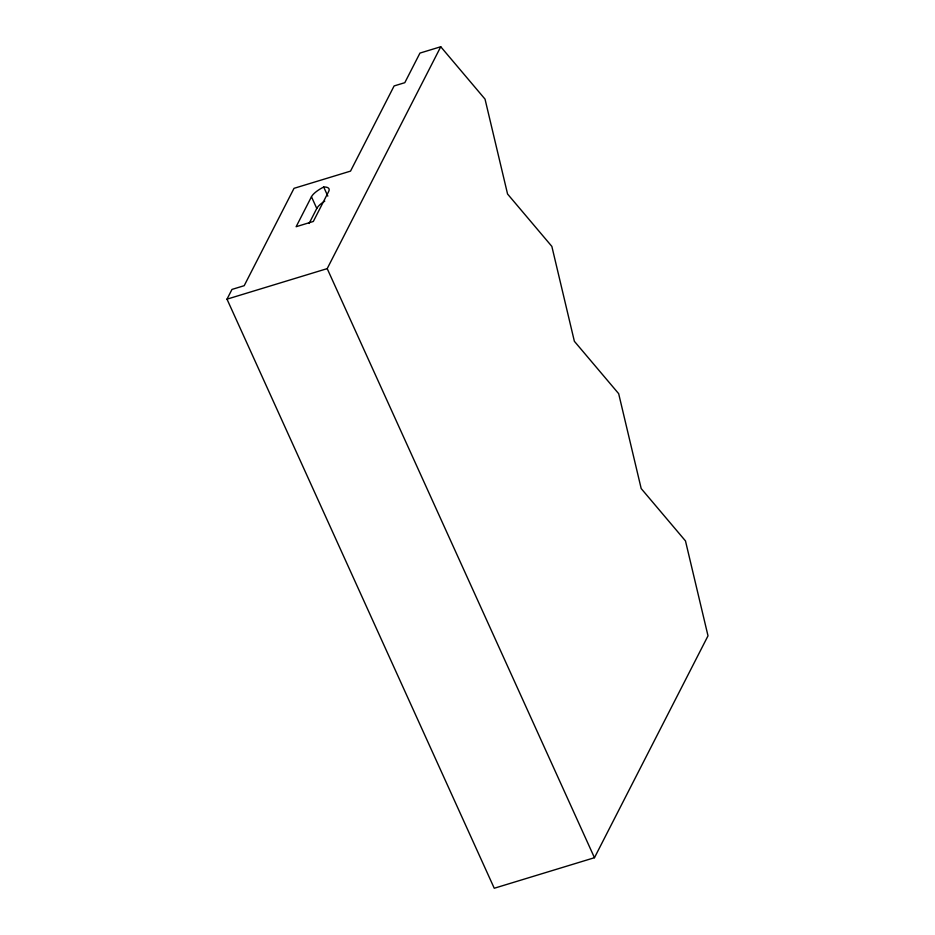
<?xml version="1.0" encoding="UTF-8"?>
<svg xmlns="http://www.w3.org/2000/svg" width="935" height="935" viewBox="0 0 935 935"><rect width="100%" height="100%" fill="white"/><g stroke="black" fill="none" stroke-linecap="round" stroke-linejoin="round"><path stroke-width="1.4" d="M226.995 299.165L231.985 289.418L244.199 285.689L294.022 188.332L350.531 171.117L394.114 85.938L404.808 82.689L419.955 53.085L440.747 46.75L485.031 99.122L507.565 194.024L551.849 246.396L574.37 341.298L618.666 393.658L641.188 488.561L685.484 540.933L708.005 635.835L594.461 857.711L494.253 888.25L226.995 299.165L327.203 268.625L440.747 46.75M311.46 196.759L296.138 226.714L313.318 221.466L328.652 191.523A19.226 6.194 -24.4 0 0 323.697 187.023A19.226 6.194 -24.4 0 0 311.46 196.759L316.778 208.458L309.111 223.442M323.697 187.023L327.823 196.128M327.203 268.625L594.461 857.711M316.778 208.458A19.226 6.194 -24.4 0 1 324.784 201.119"/></g></svg>
